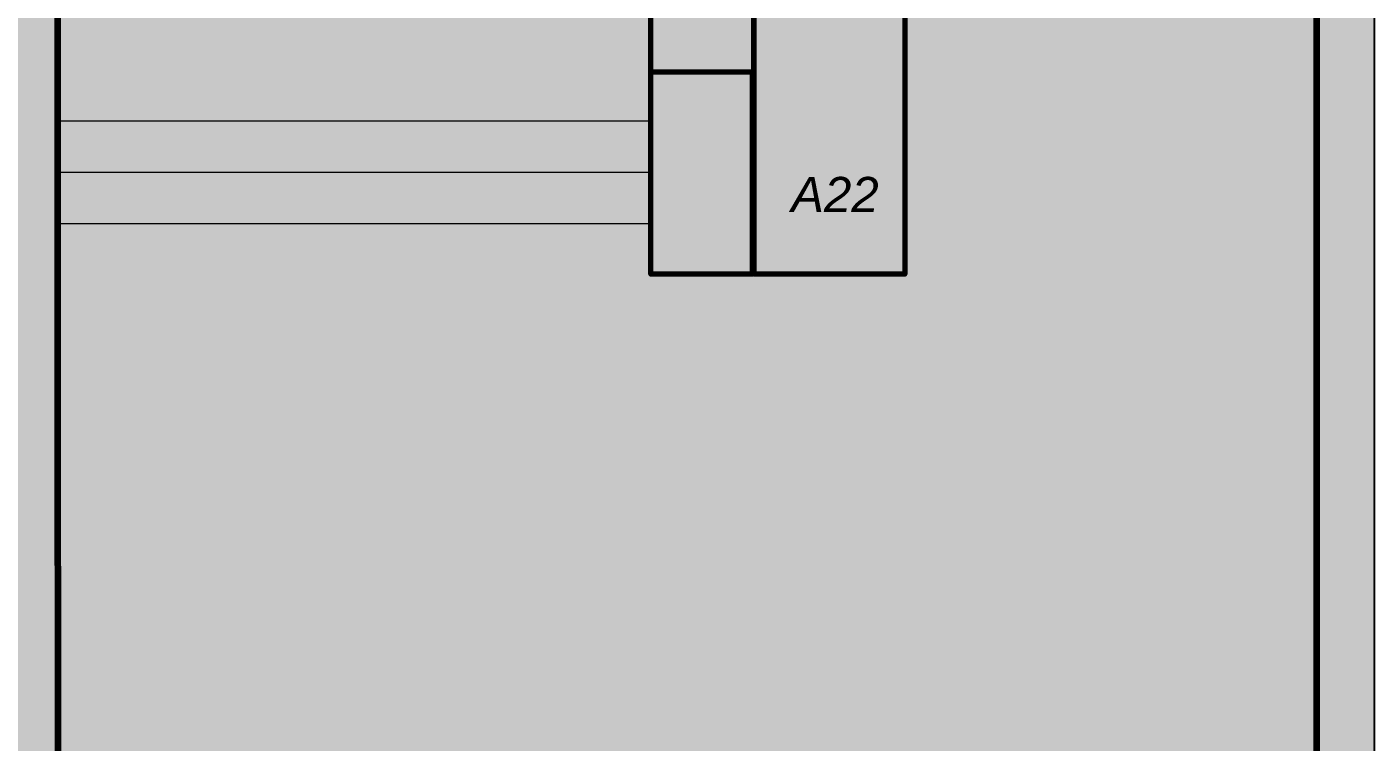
# Model space of a CAD drawing. Header units: millimetres. Extents: x 0 to 418, y 2 to 297.
# Drawn here: x 285.7 to 417.7, y 149.3 to 219.5 of the extents above; entities that cross this region are included whole.
import ezdxf
from ezdxf.xclip import XClip

# ---------------------------------------------------------------- set-up
doc = ezdxf.new("R2010")
doc.units = ezdxf.units.MM
doc.header["$MEASUREMENT"] = 0
doc.layers.get('0').update_dxf_attribs({"linetype": 'CONTINUOUS'})
doc.styles.add('Arial$201', font='ariali.ttf', dxfattribs={"oblique": 15, "height": 6.044954})

# ---------------------------------------------------------------- blocks, each defined once
blk = doc.blocks.new('MF239C630')
at = {"color": 0, "linetype": 'Continuous', "lineweight": 100, "true_color": 0x000007}
blk.add_lwpolyline([(19.75, 292.47), (19.75, 8.19), (412.17, 8.19), (412.17, 292.47)], dxfattribs=at)

msp = doc.modelspace()

# ---------------------------------------------------------------- hatches: boundary and pattern name
at = {"true_color": 0xffffff}
for points in [[(-0.13, 297.01), (-0.13, 1.63), (417.7, 1.63), (417.7, 297.01)], [(-0.13, 297.01), (-0.13, 1.89), (417.7, 1.89), (417.7, 297.01)], [(346.86, 259.83), (346.86, 215.1), (356.97, 215.1), (356.97, 259.83)], [(357, 259.83), (357, 195.23), (371.8, 195.23), (371.8, 259.83)], [(346.87, 215.1), (346.87, 195.23), (356.8, 195.23), (356.8, 215.1)]]:
    msp.add_hatch(color=0, dxfattribs=at).paths.add_polyline_path(points)
at = {"true_color": 0x000007}
h = msp.add_hatch(color=0, dxfattribs=at)
h.paths.add_polyline_path([(349.6, 216.48), (350.21, 219.37), (351.08, 219.37), (351.08, 219.37), (351.11, 219.37), (351.13, 219.37), (351.15, 219.37), (351.18, 219.37), (351.2, 219.37), (351.22, 219.37), (351.25, 219.37), (351.27, 219.37), (351.29, 219.37), (351.31, 219.37), (351.33, 219.36), (351.35, 219.36), (351.37, 219.36), (351.39, 219.36), (351.41, 219.35), (351.43, 219.35), (351.45, 219.35), (351.46, 219.35), (351.48, 219.34), (351.5, 219.34), (351.51, 219.34), (351.53, 219.33), (351.54, 219.33), (351.56, 219.32), (351.58, 219.32), (351.6, 219.32), (351.61, 219.31), (351.63, 219.3), (351.65, 219.3), (351.67, 219.29), (351.68, 219.28), (351.7, 219.28), (351.72, 219.27), (351.74, 219.26), (351.75, 219.25), (351.77, 219.24), (351.79, 219.23), (351.8, 219.22), (351.82, 219.21), (351.83, 219.2), (351.85, 219.19), (351.86, 219.18), (351.88, 219.17), (351.89, 219.16), (351.91, 219.15), (351.92, 219.13), (351.94, 219.12), (351.95, 219.11), (351.97, 219.1), (351.98, 219.09), (352, 219.07), (352.01, 219.06), (352.02, 219.04), (352.03, 219.03), (352.05, 219.02), (352.06, 219), (352.07, 218.99), (352.08, 218.97), (352.09, 218.95), (352.1, 218.94), (352.11, 218.92), (352.12, 218.9), (352.13, 218.89), (352.14, 218.87), (352.15, 218.85), (352.16, 218.83), (352.17, 218.81), (352.18, 218.8), (352.19, 218.78), (352.2, 218.76), (352.21, 218.74), (352.22, 218.72), (352.22, 218.72), (352.22, 218.7), (352.23, 218.68), (352.23, 218.66), (352.24, 218.64), (352.25, 218.62), (352.25, 218.6), (352.26, 218.58), (352.26, 218.56), (352.26, 218.54), (352.27, 218.51), (352.27, 218.49), (352.28, 218.47), (352.28, 218.45), (352.28, 218.43), (352.29, 218.4), (352.29, 218.38), (352.29, 218.36), (352.29, 218.33), (352.29, 218.31), (352.3, 218.29), (352.3, 218.26), (352.3, 218.24), (352.3, 218.21), (352.3, 218.19), (352.3, 218.16), (352.3, 218.13), (352.3, 218.1), (352.3, 218.08), (352.29, 218.05), (352.29, 218.02), (352.29, 217.99), (352.29, 217.96), (352.28, 217.94), (352.28, 217.91), (352.28, 217.88), (352.27, 217.86), (352.27, 217.83), (352.26, 217.8), (352.26, 217.78), (352.25, 217.75), (352.24, 217.73), (352.24, 217.7), (352.23, 217.67), (352.22, 217.65), (352.21, 217.62), (352.2, 217.6), (352.19, 217.57), (352.18, 217.55), (352.18, 217.53), (352.17, 217.5), (352.16, 217.48), (352.15, 217.46), (352.14, 217.44), (352.13, 217.42), (352.12, 217.39), (352.11, 217.37), (352.1, 217.35), (352.09, 217.33), (352.08, 217.31), (352.07, 217.29), (352.06, 217.27), (352.05, 217.25), (352.04, 217.23), (352.03, 217.21), (352.01, 217.19), (352, 217.17), (351.99, 217.15), (351.98, 217.13), (351.96, 217.11), (351.95, 217.09), (351.94, 217.07), (351.92, 217.05), (351.92, 217.05), (351.91, 217.04), (351.89, 217.02), (351.88, 217), (351.86, 216.98), (351.85, 216.97), (351.83, 216.95), (351.82, 216.93), (351.8, 216.92), (351.79, 216.9), (351.77, 216.89), (351.76, 216.87), (351.74, 216.86), (351.72, 216.84), (351.71, 216.83), (351.69, 216.82), (351.68, 216.8), (351.66, 216.79), (351.65, 216.78), (351.63, 216.77), (351.62, 216.75), (351.6, 216.74), (351.59, 216.73), (351.57, 216.72), (351.56, 216.71), (351.56, 216.71), (351.54, 216.7), (351.53, 216.69), (351.51, 216.68), (351.49, 216.67), (351.47, 216.66), (351.46, 216.65), (351.44, 216.64), (351.42, 216.63), (351.4, 216.62), (351.39, 216.62), (351.37, 216.61), (351.35, 216.6), (351.33, 216.59), (351.31, 216.59), (351.29, 216.58), (351.27, 216.57), (351.25, 216.57), (351.24, 216.56), (351.22, 216.55), (351.2, 216.55), (351.18, 216.54), (351.16, 216.54), (351.14, 216.53), (351.11, 216.53), (351.11, 216.53), (351.1, 216.52), (351.08, 216.52), (351.06, 216.52), (351.05, 216.51), (351.03, 216.51), (351.01, 216.51), (350.99, 216.5), (350.98, 216.5), (350.96, 216.5), (350.94, 216.5), (350.92, 216.49), (350.9, 216.49), (350.88, 216.49), (350.86, 216.49), (350.84, 216.49), (350.82, 216.48), (350.8, 216.48), (350.78, 216.48), (350.76, 216.48), (350.73, 216.48), (350.71, 216.48), (350.69, 216.48), (350.66, 216.48), (350.64, 216.48), (350.64, 216.48), (349.6, 216.48), (350.64, 216.48)])
h.paths.add_polyline_path([(350.06, 216.81), (350.51, 216.81), (350.51, 216.81), (350.53, 216.81), (350.56, 216.81), (350.59, 216.81), (350.61, 216.81), (350.64, 216.81), (350.66, 216.81), (350.69, 216.81), (350.71, 216.81), (350.73, 216.82), (350.76, 216.82), (350.78, 216.82), (350.8, 216.82), (350.83, 216.83), (350.85, 216.83), (350.87, 216.83), (350.9, 216.84), (350.92, 216.84), (350.94, 216.84), (350.96, 216.85), (350.98, 216.85), (351, 216.86), (351.02, 216.86), (351.05, 216.87), (351.07, 216.87), (351.07, 216.87), (351.08, 216.88), (351.09, 216.88), (351.1, 216.88), (351.11, 216.88), (351.13, 216.89), (351.14, 216.89), (351.15, 216.89), (351.16, 216.9), (351.17, 216.9), (351.18, 216.9), (351.19, 216.91), (351.2, 216.91), (351.21, 216.92), (351.22, 216.92), (351.23, 216.92), (351.24, 216.93), (351.25, 216.93), (351.26, 216.94), (351.27, 216.94), (351.28, 216.95), (351.29, 216.95), (351.3, 216.96), (351.3, 216.97), (351.31, 216.97), (351.32, 216.98), (351.34, 216.99), (351.35, 216.99), (351.36, 217), (351.37, 217.01), (351.38, 217.02), (351.39, 217.02), (351.41, 217.03), (351.42, 217.04), (351.43, 217.05), (351.44, 217.06), (351.45, 217.07), (351.46, 217.08), (351.47, 217.09), (351.48, 217.1), (351.49, 217.11), (351.5, 217.12), (351.51, 217.13), (351.52, 217.14), (351.53, 217.16), (351.54, 217.17), (351.55, 217.18), (351.57, 217.19), (351.58, 217.2), (351.58, 217.2), (351.59, 217.22), (351.6, 217.24), (351.61, 217.25), (351.62, 217.27), (351.63, 217.29), (351.65, 217.3), (351.66, 217.32), (351.67, 217.34), (351.68, 217.36), (351.69, 217.38), (351.7, 217.39), (351.71, 217.41), (351.72, 217.43), (351.73, 217.45), (351.74, 217.47), (351.75, 217.49), (351.75, 217.51), (351.76, 217.53), (351.77, 217.55), (351.78, 217.57), (351.79, 217.59), (351.79, 217.61), (351.8, 217.63), (351.81, 217.65), (351.81, 217.65), (351.81, 217.67), (351.82, 217.69), (351.83, 217.71), (351.84, 217.73), (351.84, 217.75), (351.85, 217.77), (351.85, 217.8), (351.86, 217.82), (351.87, 217.84), (351.87, 217.86), (351.88, 217.88), (351.88, 217.91), (351.88, 217.93), (351.89, 217.95), (351.89, 217.98), (351.89, 218), (351.9, 218.03), (351.9, 218.05), (351.9, 218.08), (351.9, 218.1), (351.9, 218.13), (351.9, 218.15), (351.9, 218.18), (351.9, 218.21), (351.9, 218.23), (351.9, 218.26), (351.9, 218.29), (351.9, 218.32), (351.9, 218.34), (351.9, 218.37), (351.89, 218.39), (351.89, 218.42), (351.88, 218.44), (351.88, 218.47), (351.87, 218.49), (351.87, 218.51), (351.86, 218.54), (351.86, 218.56), (351.85, 218.58), (351.84, 218.6), (351.84, 218.62), (351.83, 218.64), (351.82, 218.66), (351.81, 218.68), (351.8, 218.7), (351.79, 218.71), (351.78, 218.73), (351.77, 218.75), (351.76, 218.76), (351.76, 218.78), (351.75, 218.8), (351.74, 218.81), (351.73, 218.82), (351.71, 218.84), (351.7, 218.85), (351.69, 218.86), (351.68, 218.88), (351.67, 218.89), (351.66, 218.9), (351.64, 218.91), (351.63, 218.92), (351.62, 218.93), (351.6, 218.94), (351.59, 218.95), (351.58, 218.95), (351.56, 218.96), (351.55, 218.97), (351.53, 218.97), (351.52, 218.98), (351.51, 218.99), (351.49, 218.99), (351.48, 219), (351.46, 219), (351.45, 219), (351.44, 219.01), (351.42, 219.01), (351.41, 219.01), (351.39, 219.02), (351.38, 219.02), (351.36, 219.02), (351.34, 219.03), (351.33, 219.03), (351.31, 219.03), (351.29, 219.03), (351.27, 219.03), (351.25, 219.04), (351.23, 219.04), (351.21, 219.04), (351.19, 219.04), (351.17, 219.04), (351.15, 219.04), (351.13, 219.04), (351.1, 219.04), (351.08, 219.04), (351.06, 219.04), (351.03, 219.04), (350.52, 219.04), (350.06, 216.81), (350.52, 219.04)])
h = msp.add_hatch(color=0, dxfattribs=at)
h.paths.add_polyline_path([(352.83, 215.48), (352.83, 215.48), (352.83, 215.5), (352.83, 215.52), (352.83, 215.54), (352.84, 215.56), (352.84, 215.58), (352.85, 215.6), (352.85, 215.63), (352.86, 215.65), (352.86, 215.67), (352.87, 215.69), (352.88, 215.72), (352.88, 215.74), (352.89, 215.76), (352.9, 215.79), (352.91, 215.81), (352.91, 215.84), (352.92, 215.86), (352.93, 215.89), (352.94, 215.91), (352.95, 215.94), (352.96, 215.97), (352.97, 216), (352.98, 216.02), (352.99, 216.05), (352.99, 216.05), (353, 216.09), (353.02, 216.12), (353.03, 216.16), (353.04, 216.19), (353.06, 216.23), (353.07, 216.26), (353.08, 216.3), (353.1, 216.33), (353.11, 216.37), (353.13, 216.4), (353.15, 216.43), (353.16, 216.47), (353.18, 216.5), (353.2, 216.54), (353.21, 216.57), (353.23, 216.61), (353.25, 216.64), (353.27, 216.67), (353.29, 216.71), (353.3, 216.74), (353.32, 216.77), (353.34, 216.81), (353.36, 216.84), (353.38, 216.87), (353.41, 216.91), (353.43, 216.94), (353.45, 216.98), (353.47, 217.01), (353.5, 217.04), (353.52, 217.07), (353.54, 217.11), (353.57, 217.14), (353.59, 217.17), (353.61, 217.2), (353.63, 217.23), (353.66, 217.26), (353.68, 217.29), (353.7, 217.32), (353.73, 217.34), (353.75, 217.37), (353.77, 217.4), (353.8, 217.43), (353.82, 217.45), (353.85, 217.48), (353.87, 217.51), (353.89, 217.53), (353.92, 217.56), (353.94, 217.58), (352.74, 217.58), (352.79, 217.84), (354.34, 217.84), (354.29, 217.58), (354.29, 217.58), (354.26, 217.55), (354.22, 217.52), (354.19, 217.49), (354.16, 217.46), (354.13, 217.43), (354.1, 217.4), (354.07, 217.36), (354.04, 217.33), (354.01, 217.29), (353.98, 217.26), (353.95, 217.22), (353.92, 217.19), (353.89, 217.15), (353.86, 217.11), (353.83, 217.07), (353.81, 217.03), (353.78, 216.99), (353.75, 216.95), (353.73, 216.91), (353.7, 216.87), (353.67, 216.83), (353.65, 216.78), (353.62, 216.74), (353.6, 216.69), (353.6, 216.69), (353.57, 216.64), (353.54, 216.59), (353.52, 216.53), (353.49, 216.48), (353.46, 216.43), (353.44, 216.38), (353.42, 216.33), (353.39, 216.28), (353.37, 216.22), (353.35, 216.17), (353.33, 216.12), (353.31, 216.07), (353.29, 216.02), (353.28, 215.97), (353.26, 215.92), (353.24, 215.87), (353.23, 215.82), (353.21, 215.77), (353.2, 215.72), (353.18, 215.67), (353.17, 215.62), (353.16, 215.57), (353.15, 215.53), (353.14, 215.48)])
h.paths.add_polyline_path([(352.83, 215.48), (353.14, 215.48)])
for points in [[(294.38, 211.18), (294.02, 211.18), (294.02, 213.44), (294.02, 213.44), (294.01, 213.43), (294, 213.42), (293.99, 213.41), (293.97, 213.4), (293.96, 213.39), (293.95, 213.38), (293.94, 213.37), (293.93, 213.35), (293.91, 213.34), (293.9, 213.33), (293.89, 213.32), (293.87, 213.31), (293.86, 213.3), (293.84, 213.29), (293.83, 213.28), (293.81, 213.27), (293.8, 213.26), (293.78, 213.25), (293.77, 213.24), (293.75, 213.23), (293.74, 213.22), (293.72, 213.21), (293.71, 213.2), (293.69, 213.19), (293.69, 213.19), (293.67, 213.18), (293.66, 213.17), (293.64, 213.16), (293.62, 213.15), (293.61, 213.14), (293.59, 213.13), (293.57, 213.13), (293.56, 213.12), (293.54, 213.11), (293.53, 213.1), (293.51, 213.09), (293.49, 213.09), (293.48, 213.08), (293.46, 213.07), (293.45, 213.07), (293.43, 213.06), (293.42, 213.05), (293.4, 213.05), (293.39, 213.04), (293.37, 213.03), (293.36, 213.03), (293.34, 213.02), (293.33, 213.02), (293.31, 213.01), (293.31, 213.35), (293.31, 213.35), (293.34, 213.37), (293.36, 213.38), (293.38, 213.39), (293.41, 213.41), (293.43, 213.42), (293.46, 213.43), (293.48, 213.45), (293.5, 213.46), (293.53, 213.47), (293.55, 213.49), (293.57, 213.5), (293.59, 213.52), (293.61, 213.53), (293.64, 213.54), (293.66, 213.56), (293.68, 213.57), (293.7, 213.59), (293.72, 213.6), (293.74, 213.62), (293.76, 213.64), (293.78, 213.65), (293.8, 213.67), (293.82, 213.68), (293.84, 213.7), (293.84, 213.7), (293.86, 213.72), (293.87, 213.73), (293.89, 213.75), (293.91, 213.77), (293.92, 213.78), (293.94, 213.8), (293.95, 213.81), (293.97, 213.83), (293.98, 213.85), (294, 213.86), (294.01, 213.88), (294.02, 213.9), (294.04, 213.91), (294.05, 213.93), (294.06, 213.94), (294.07, 213.96), (294.08, 213.97), (294.09, 213.99), (294.1, 214), (294.11, 214.02), (294.12, 214.03), (294.13, 214.05), (294.14, 214.06), (294.15, 214.08), (294.38, 214.08), (294.38, 211.18), (294.38, 214.08)], [(294.91, 206.46), (294.91, 206.14), (293, 206.14), (293, 206.14), (293, 206.15), (293, 206.16), (293, 206.17), (293, 206.18), (293, 206.19), (293, 206.2), (293, 206.21), (293, 206.22), (293, 206.23), (293.01, 206.24), (293.01, 206.25), (293.01, 206.26), (293.01, 206.27), (293.01, 206.28), (293.01, 206.29), (293.02, 206.3), (293.02, 206.31), (293.02, 206.32), (293.02, 206.33), (293.02, 206.34), (293.03, 206.35), (293.03, 206.36), (293.03, 206.37), (293.03, 206.38), (293.04, 206.4), (293.04, 206.41), (293.05, 206.43), (293.06, 206.45), (293.07, 206.46), (293.07, 206.48), (293.08, 206.49), (293.09, 206.51), (293.1, 206.52), (293.11, 206.54), (293.12, 206.56), (293.13, 206.57), (293.14, 206.59), (293.15, 206.6), (293.16, 206.62), (293.17, 206.63), (293.19, 206.65), (293.2, 206.66), (293.21, 206.68), (293.22, 206.7), (293.24, 206.71), (293.25, 206.73), (293.26, 206.74), (293.28, 206.76), (293.29, 206.78), (293.3, 206.79), (293.32, 206.81), (293.33, 206.83), (293.35, 206.84), (293.36, 206.86), (293.38, 206.88), (293.4, 206.9), (293.42, 206.92), (293.43, 206.93), (293.45, 206.95), (293.47, 206.97), (293.49, 206.99), (293.51, 207.01), (293.53, 207.03), (293.55, 207.05), (293.58, 207.06), (293.6, 207.08), (293.62, 207.1), (293.64, 207.12), (293.67, 207.14), (293.69, 207.16), (293.71, 207.18), (293.74, 207.2), (293.74, 207.2), (293.78, 207.24), (293.81, 207.27), (293.85, 207.3), (293.89, 207.32), (293.92, 207.35), (293.95, 207.38), (293.99, 207.41), (294.02, 207.44), (294.05, 207.47), (294.08, 207.49), (294.11, 207.52), (294.13, 207.55), (294.16, 207.57), (294.18, 207.6), (294.21, 207.62), (294.23, 207.64), (294.25, 207.67), (294.28, 207.69), (294.3, 207.71), (294.31, 207.73), (294.33, 207.75), (294.35, 207.77), (294.37, 207.79), (294.38, 207.81), (294.39, 207.83), (294.4, 207.85), (294.42, 207.87), (294.43, 207.89), (294.44, 207.91), (294.45, 207.92), (294.46, 207.94), (294.47, 207.96), (294.48, 207.98), (294.48, 208), (294.49, 208.01), (294.5, 208.03), (294.51, 208.05), (294.51, 208.07), (294.52, 208.09), (294.52, 208.1), (294.53, 208.12), (294.53, 208.14), (294.54, 208.16), (294.54, 208.17), (294.54, 208.19), (294.54, 208.21), (294.54, 208.22), (294.54, 208.24), (294.54, 208.26), (294.54, 208.27), (294.54, 208.29), (294.54, 208.31), (294.54, 208.32), (294.54, 208.34), (294.53, 208.35), (294.53, 208.37), (294.52, 208.39), (294.52, 208.4), (294.51, 208.42), (294.51, 208.43), (294.5, 208.45), (294.49, 208.46), (294.49, 208.48), (294.48, 208.49), (294.47, 208.51), (294.46, 208.52), (294.45, 208.54), (294.44, 208.55), (294.43, 208.56), (294.42, 208.58), (294.41, 208.59), (294.4, 208.6), (294.4, 208.6), (294.38, 208.61), (294.37, 208.62), (294.35, 208.63), (294.34, 208.64), (294.32, 208.65), (294.31, 208.66), (294.29, 208.67), (294.28, 208.67), (294.26, 208.68), (294.24, 208.69), (294.23, 208.69), (294.21, 208.7), (294.2, 208.7), (294.18, 208.71), (294.16, 208.71), (294.14, 208.72), (294.13, 208.72), (294.11, 208.72), (294.09, 208.73), (294.07, 208.73), (294.06, 208.73), (294.04, 208.73), (294.02, 208.73), (294, 208.73), (294, 208.73), (293.98, 208.73), (293.96, 208.73), (293.94, 208.73), (293.92, 208.73), (293.9, 208.73), (293.88, 208.72), (293.86, 208.72), (293.84, 208.72), (293.82, 208.71), (293.8, 208.71), (293.78, 208.7), (293.77, 208.7), (293.75, 208.69), (293.73, 208.68), (293.72, 208.68), (293.7, 208.67), (293.69, 208.66), (293.67, 208.65), (293.66, 208.64), (293.64, 208.63), (293.63, 208.62), (293.62, 208.61), (293.6, 208.6), (293.59, 208.59), (293.59, 208.59), (293.58, 208.57), (293.56, 208.56), (293.55, 208.55), (293.54, 208.53), (293.53, 208.52), (293.52, 208.5), (293.51, 208.49), (293.5, 208.47), (293.49, 208.45), (293.48, 208.44), (293.47, 208.42), (293.47, 208.4), (293.46, 208.38), (293.45, 208.37), (293.45, 208.35), (293.44, 208.33), (293.44, 208.31), (293.44, 208.29), (293.43, 208.27), (293.43, 208.25), (293.43, 208.22), (293.43, 208.2), (293.43, 208.18), (293.43, 208.16), (293.43, 208.16), (293.06, 208.19), (293.06, 208.19), (293.07, 208.23), (293.07, 208.26), (293.08, 208.29), (293.09, 208.33), (293.09, 208.36), (293.1, 208.39), (293.11, 208.42), (293.12, 208.45), (293.12, 208.48), (293.13, 208.51), (293.14, 208.53), (293.15, 208.56), (293.17, 208.58), (293.18, 208.61), (293.19, 208.63), (293.21, 208.66), (293.22, 208.68), (293.24, 208.7), (293.25, 208.72), (293.27, 208.74), (293.29, 208.76), (293.3, 208.78), (293.32, 208.8), (293.34, 208.82), (293.36, 208.83), (293.39, 208.85), (293.41, 208.87), (293.43, 208.88), (293.45, 208.9), (293.48, 208.91), (293.5, 208.92), (293.53, 208.94), (293.55, 208.95), (293.58, 208.96), (293.6, 208.97), (293.63, 208.98), (293.66, 208.99), (293.69, 208.99), (293.71, 209), (293.74, 209.01), (293.77, 209.01), (293.8, 209.02), (293.84, 209.02), (293.87, 209.02), (293.9, 209.03), (293.93, 209.03), (293.97, 209.03), (294, 209.03), (294.04, 209.03), (294.07, 209.03), (294.1, 209.03), (294.14, 209.02), (294.17, 209.02), (294.2, 209.02), (294.23, 209.01), (294.26, 209.01), (294.29, 209), (294.32, 208.99), (294.35, 208.99), (294.37, 208.98), (294.4, 208.97), (294.43, 208.96), (294.45, 208.94), (294.48, 208.93), (294.5, 208.92), (294.53, 208.9), (294.55, 208.89), (294.57, 208.87), (294.6, 208.86), (294.62, 208.84), (294.64, 208.82), (294.66, 208.8), (294.66, 208.8), (294.68, 208.78), (294.7, 208.76), (294.72, 208.74), (294.74, 208.72), (294.75, 208.7), (294.77, 208.68), (294.78, 208.66), (294.8, 208.64), (294.81, 208.61), (294.82, 208.59), (294.83, 208.57), (294.84, 208.54), (294.85, 208.52), (294.86, 208.49), (294.87, 208.47), (294.88, 208.44), (294.89, 208.42), (294.89, 208.39), (294.9, 208.36), (294.9, 208.34), (294.9, 208.31), (294.9, 208.28), (294.91, 208.25), (294.91, 208.22), (294.91, 208.21), (294.91, 208.2), (294.9, 208.18), (294.9, 208.17), (294.9, 208.15), (294.9, 208.14), (294.9, 208.12), (294.9, 208.11), (294.89, 208.1), (294.89, 208.08), (294.89, 208.07), (294.89, 208.05), (294.88, 208.04), (294.88, 208.03), (294.88, 208.01), (294.87, 208), (294.87, 207.99), (294.86, 207.97), (294.86, 207.96), (294.86, 207.95), (294.85, 207.93), (294.85, 207.92), (294.84, 207.91), (294.84, 207.9), (294.83, 207.88), (294.83, 207.87), (294.82, 207.85), (294.81, 207.84), (294.81, 207.82), (294.8, 207.81), (294.79, 207.79), (294.78, 207.78), (294.77, 207.76), (294.76, 207.75), (294.75, 207.74), (294.74, 207.72), (294.73, 207.71), (294.72, 207.69), (294.71, 207.68), (294.7, 207.66), (294.69, 207.64), (294.67, 207.63), (294.66, 207.61), (294.65, 207.6), (294.64, 207.58), (294.62, 207.57), (294.61, 207.55), (294.59, 207.53), (294.59, 207.53), (294.58, 207.52), (294.57, 207.5), (294.55, 207.49), (294.54, 207.47), (294.52, 207.45), (294.5, 207.44), (294.48, 207.42), (294.46, 207.4), (294.44, 207.38), (294.42, 207.36), (294.4, 207.34), (294.38, 207.32), (294.35, 207.29), (294.33, 207.27), (294.31, 207.25), (294.28, 207.23), (294.25, 207.2), (294.23, 207.18), (294.2, 207.15), (294.17, 207.13), (294.14, 207.1), (294.11, 207.08), (294.08, 207.05), (294.05, 207.02), (294.05, 207.02), (294.02, 207), (294, 206.98), (293.97, 206.96), (293.95, 206.94), (293.93, 206.92), (293.91, 206.9), (293.88, 206.88), (293.86, 206.86), (293.84, 206.85), (293.83, 206.83), (293.81, 206.81), (293.79, 206.8), (293.77, 206.78), (293.76, 206.77), (293.74, 206.76), (293.73, 206.74), (293.71, 206.73), (293.7, 206.72), (293.69, 206.71), (293.68, 206.7), (293.67, 206.69), (293.66, 206.68), (293.65, 206.67), (293.64, 206.66), (293.64, 206.66), (293.63, 206.65), (293.62, 206.65), (293.62, 206.64), (293.61, 206.63), (293.6, 206.62), (293.59, 206.61), (293.59, 206.6), (293.58, 206.6), (293.57, 206.59), (293.57, 206.58), (293.56, 206.57), (293.55, 206.56), (293.55, 206.55), (293.54, 206.55), (293.54, 206.54), (293.53, 206.53), (293.53, 206.52), (293.52, 206.51), (293.51, 206.51), (293.51, 206.5), (293.51, 206.49), (293.5, 206.48), (293.5, 206.47), (293.49, 206.46), (293.49, 206.46), (294.91, 206.46), (293.49, 206.46)], [(352.91, 203.09), (353.29, 204.92), (353.29, 204.92), (353.26, 204.9), (353.24, 204.89), (353.22, 204.87), (353.2, 204.86), (353.17, 204.84), (353.15, 204.83), (353.13, 204.81), (353.1, 204.8), (353.07, 204.78), (353.05, 204.77), (353.02, 204.76), (352.99, 204.74), (352.96, 204.73), (352.93, 204.72), (352.9, 204.71), (352.87, 204.69), (352.84, 204.68), (352.8, 204.67), (352.77, 204.66), (352.74, 204.65), (352.7, 204.64), (352.67, 204.63), (352.63, 204.62), (352.6, 204.61), (352.6, 204.61), (352.64, 204.89), (352.64, 204.89), (352.66, 204.89), (352.68, 204.9), (352.7, 204.91), (352.72, 204.91), (352.74, 204.92), (352.76, 204.93), (352.77, 204.94), (352.79, 204.95), (352.81, 204.95), (352.83, 204.96), (352.85, 204.97), (352.87, 204.98), (352.88, 204.99), (352.9, 205), (352.92, 205.01), (352.94, 205.02), (352.96, 205.03), (352.98, 205.05), (353, 205.06), (353.01, 205.07), (353.03, 205.08), (353.05, 205.09), (353.07, 205.1), (353.09, 205.12), (353.09, 205.12), (353.11, 205.13), (353.12, 205.14), (353.14, 205.15), (353.16, 205.16), (353.17, 205.17), (353.19, 205.18), (353.21, 205.19), (353.22, 205.2), (353.24, 205.21), (353.25, 205.22), (353.26, 205.23), (353.28, 205.25), (353.29, 205.26), (353.3, 205.27), (353.32, 205.28), (353.33, 205.29), (353.34, 205.3), (353.35, 205.31), (353.36, 205.32), (353.37, 205.33), (353.39, 205.34), (353.4, 205.35), (353.41, 205.35), (353.42, 205.36), (353.42, 205.37), (353.43, 205.37), (353.44, 205.38), (353.44, 205.39), (353.45, 205.39), (353.45, 205.4), (353.46, 205.41), (353.46, 205.41), (353.47, 205.42), (353.47, 205.43), (353.48, 205.43), (353.48, 205.44), (353.49, 205.45), (353.49, 205.45), (353.49, 205.46), (353.5, 205.47), (353.5, 205.47), (353.51, 205.48), (353.51, 205.49), (353.52, 205.5), (353.52, 205.5), (353.52, 205.51), (353.53, 205.52), (353.53, 205.53), (353.71, 205.53), (353.2, 203.09), (352.91, 203.09), (353.2, 203.09)]]:
    msp.add_hatch(color=0, dxfattribs=at).paths.add_polyline_path(points)
h = msp.add_hatch(color=0, dxfattribs=at)
h.paths.add_polyline_path([(349.32, 209.67), (350.97, 212.55), (351.41, 212.55), (351.89, 209.67), (351.53, 209.67), (351.38, 210.49), (350.21, 210.49), (349.75, 209.67)])
h.paths.add_polyline_path([(350.37, 210.79), (351.33, 210.79), (351.21, 211.51), (351.21, 211.51), (351.21, 211.55), (351.21, 211.59), (351.2, 211.62), (351.2, 211.66), (351.19, 211.69), (351.19, 211.73), (351.19, 211.76), (351.18, 211.79), (351.18, 211.82), (351.17, 211.86), (351.17, 211.89), (351.17, 211.92), (351.17, 211.95), (351.16, 211.98), (351.16, 212.01), (351.16, 212.03), (351.16, 212.06), (351.15, 212.09), (351.15, 212.12), (351.15, 212.14), (351.15, 212.17), (351.15, 212.19), (351.15, 212.21), (351.15, 212.24), (351.15, 212.24), (351.14, 212.22), (351.13, 212.19), (351.12, 212.17), (351.11, 212.15), (351.1, 212.13), (351.09, 212.11), (351.08, 212.08), (351.07, 212.06), (351.06, 212.04), (351.05, 212.01), (351.04, 211.99), (351.02, 211.97), (351.01, 211.94), (351, 211.92), (350.99, 211.89), (350.97, 211.86), (350.96, 211.84), (350.94, 211.81), (350.93, 211.78), (350.91, 211.76), (350.9, 211.73), (350.88, 211.7), (350.87, 211.67), (350.85, 211.64), (350.37, 210.79), (350.85, 211.64)])
h = msp.add_hatch(color=0, dxfattribs=at)
edge = h.paths.add_edge_path()
edge.add_spline(control_points=[(352.33, 209.44), (352.33, 209.65), (352.36, 209.85), (352.43, 210.07), (352.43, 210.07), (352.5, 210.28), (352.56, 210.44), (352.63, 210.58), (352.63, 210.58), (352.71, 210.69), (352.78, 210.79), (352.86, 210.87), (352.86, 210.87), (352.94, 210.94), (353.02, 210.99), (353.1, 211.02), (353.1, 211.02), (353.17, 211.05), (353.27, 211.07), (353.35, 211.07), (353.35, 211.07), (353.53, 211.07), (353.7, 211), (353.81, 210.87), (353.81, 210.87), (353.94, 210.72), (354.01, 210.53), (354.01, 210.28), (354.01, 210.28), (354.01, 210.02), (353.96, 209.75), (353.88, 209.49), (353.88, 209.49), (353.78, 209.18), (353.63, 208.95), (353.45, 208.78), (353.45, 208.78), (353.32, 208.67), (353.15, 208.62), (352.97, 208.62), (352.97, 208.62), (352.79, 208.62), (352.64, 208.68), (352.53, 208.83), (352.53, 208.83), (352.4, 208.96), (352.33, 209.18), (352.33, 209.44)], knot_values=[0, 0, 0, 0, 0.020833, 0.020833, 0.020833, 0.020833, 0.041667, 0.041667, 0.041667, 0.041667, 0.0625, 0.0625, 0.0625, 0.0625, 0.083333, 0.083333, 0.083333, 0.083333, 0.104167, 0.104167, 0.104167, 0.104167, 0.125, 0.125, 0.125, 0.125, 0.145833, 0.145833, 0.145833, 0.145833, 0.166667, 0.166667, 0.166667, 0.166667, 0.1875, 0.1875, 0.1875, 0.1875, 0.208333, 0.208333, 0.208333, 0.208333, 0.229167, 0.229167, 0.229167, 0.229167, 1, 1, 1, 1], degree=3, periodic=0)
edge = h.paths.add_edge_path()
edge.add_spline(control_points=[(352.63, 209.38), (352.63, 209.23), (352.64, 209.11), (352.69, 209.03), (352.69, 209.03), (352.76, 208.91), (352.86, 208.85), (352.99, 208.85), (352.99, 208.85), (353.1, 208.85), (353.22, 208.9), (353.3, 209.01), (353.3, 209.01), (353.45, 209.16), (353.55, 209.38), (353.61, 209.65), (353.61, 209.65), (353.68, 209.93), (353.71, 210.16), (353.71, 210.35), (353.71, 210.35), (353.71, 210.53), (353.68, 210.64), (353.61, 210.72), (353.61, 210.72), (353.55, 210.79), (353.47, 210.84), (353.35, 210.84), (353.35, 210.84), (353.29, 210.84), (353.2, 210.82), (353.14, 210.77), (353.14, 210.77), (353.07, 210.74), (353.01, 210.66), (352.94, 210.56), (352.94, 210.56), (352.86, 210.43), (352.78, 210.21), (352.71, 209.93), (352.71, 209.93), (352.64, 209.7), (352.63, 209.51), (352.63, 209.38)], knot_values=[0, 0, 0, 0, 0.022727, 0.022727, 0.022727, 0.022727, 0.045455, 0.045455, 0.045455, 0.045455, 0.068182, 0.068182, 0.068182, 0.068182, 0.090909, 0.090909, 0.090909, 0.090909, 0.113636, 0.113636, 0.113636, 0.113636, 0.136364, 0.136364, 0.136364, 0.136364, 0.159091, 0.159091, 0.159091, 0.159091, 0.181818, 0.181818, 0.181818, 0.181818, 0.204545, 0.204545, 0.204545, 0.204545, 0.227273, 0.227273, 0.227273, 0.227273, 1, 1, 1, 1], degree=3, periodic=0)
h = msp.add_hatch(color=0, dxfattribs=at)
h.paths.add_polyline_path([(349.32, 204.11), (350.97, 207.01), (351.41, 207.01), (351.89, 204.11), (351.53, 204.11), (351.38, 204.94), (350.21, 204.94), (349.75, 204.11)])
h.paths.add_polyline_path([(350.37, 205.25), (351.33, 205.25), (351.21, 205.97), (351.21, 205.97), (351.21, 206.01), (351.21, 206.04), (351.2, 206.07), (351.2, 206.11), (351.19, 206.14), (351.19, 206.17), (351.19, 206.21), (351.18, 206.24), (351.18, 206.27), (351.17, 206.3), (351.17, 206.33), (351.17, 206.36), (351.17, 206.39), (351.16, 206.42), (351.16, 206.45), (351.16, 206.48), (351.16, 206.5), (351.15, 206.53), (351.15, 206.56), (351.15, 206.58), (351.15, 206.61), (351.15, 206.63), (351.15, 206.66), (351.15, 206.68), (351.15, 206.68), (351.14, 206.66), (351.13, 206.64), (351.12, 206.62), (351.11, 206.59), (351.1, 206.57), (351.09, 206.55), (351.08, 206.53), (351.07, 206.5), (351.06, 206.48), (351.05, 206.46), (351.04, 206.43), (351.02, 206.41), (351.01, 206.38), (351, 206.36), (350.99, 206.34), (350.97, 206.31), (350.96, 206.29), (350.94, 206.26), (350.93, 206.23), (350.91, 206.21), (350.9, 206.18), (350.88, 206.16), (350.87, 206.13), (350.85, 206.1), (350.37, 205.25), (350.85, 206.1)])
h = msp.add_hatch(color=0, dxfattribs=at)
edge = h.paths.add_edge_path()
edge.add_line((293.05, 201.84), (293.39, 201.89))
edge.add_spline(control_points=[(293.39, 201.89), (293.44, 201.7), (293.51, 201.55), (293.61, 201.45), (293.61, 201.45), (293.71, 201.37), (293.82, 201.32), (293.97, 201.32), (293.97, 201.32), (294.13, 201.32), (294.28, 201.38), (294.4, 201.5), (294.4, 201.5), (294.51, 201.61), (294.56, 201.76), (294.56, 201.93), (294.56, 201.93), (294.56, 202.09), (294.51, 202.22), (294.4, 202.34), (294.4, 202.34), (294.3, 202.44), (294.17, 202.48), (294, 202.48), (294, 202.48), (293.94, 202.48), (293.84, 202.47), (293.74, 202.45)], knot_values=[0, 0, 0, 0, 0.035714, 0.035714, 0.035714, 0.035714, 0.071429, 0.071429, 0.071429, 0.071429, 0.107143, 0.107143, 0.107143, 0.107143, 0.142857, 0.142857, 0.142857, 0.142857, 0.178571, 0.178571, 0.178571, 0.178571, 0.214286, 0.214286, 0.214286, 0.214286, 1, 1, 1, 1], degree=3, periodic=0)
edge.add_line((293.74, 202.45), (293.79, 202.76))
edge.add_spline(control_points=[(293.79, 202.76), (293.8, 202.76), (293.82, 202.76), (293.84, 202.76), (293.84, 202.76), (293.99, 202.76), (294.13, 202.8), (294.25, 202.88), (294.25, 202.88), (294.36, 202.96), (294.43, 203.08), (294.43, 203.24), (294.43, 203.24), (294.43, 203.37), (294.38, 203.47), (294.3, 203.57), (294.3, 203.57), (294.22, 203.65), (294.1, 203.69), (293.95, 203.69), (293.95, 203.69), (293.82, 203.69), (293.71, 203.65), (293.61, 203.57), (293.61, 203.57), (293.52, 203.47), (293.46, 203.34), (293.44, 203.18)], knot_values=[0, 0, 0, 0, 0.035714, 0.035714, 0.035714, 0.035714, 0.071429, 0.071429, 0.071429, 0.071429, 0.107143, 0.107143, 0.107143, 0.107143, 0.142857, 0.142857, 0.142857, 0.142857, 0.178571, 0.178571, 0.178571, 0.178571, 0.214286, 0.214286, 0.214286, 0.214286, 1, 1, 1, 1], degree=3, periodic=0)
edge.add_line((293.44, 203.18), (293.08, 203.24))
edge.add_spline(control_points=[(293.08, 203.24), (293.13, 203.47), (293.23, 203.65), (293.38, 203.78), (293.38, 203.78), (293.52, 203.92), (293.72, 203.98), (293.95, 203.98), (293.95, 203.98), (294.1, 203.98), (294.25, 203.95), (294.38, 203.88), (294.38, 203.88), (294.51, 203.82), (294.63, 203.72), (294.69, 203.6), (294.69, 203.6), (294.76, 203.49), (294.79, 203.36), (294.79, 203.22), (294.79, 203.22), (294.79, 203.11), (294.76, 202.99), (294.69, 202.9), (294.69, 202.9), (294.63, 202.78), (294.53, 202.71), (294.4, 202.65), (294.4, 202.65), (294.56, 202.6), (294.71, 202.52), (294.79, 202.4), (294.79, 202.4), (294.89, 202.27), (294.94, 202.12), (294.94, 201.94), (294.94, 201.94), (294.94, 201.68), (294.84, 201.47), (294.66, 201.3), (294.66, 201.3), (294.48, 201.12), (294.25, 201.04), (293.97, 201.04), (293.97, 201.04), (293.71, 201.04), (293.49, 201.1), (293.33, 201.25), (293.33, 201.25), (293.16, 201.4), (293.06, 201.6), (293.05, 201.84)], knot_values=[0, 0, 0, 0, 0.019231, 0.019231, 0.019231, 0.019231, 0.038462, 0.038462, 0.038462, 0.038462, 0.057692, 0.057692, 0.057692, 0.057692, 0.076923, 0.076923, 0.076923, 0.076923, 0.096154, 0.096154, 0.096154, 0.096154, 0.115385, 0.115385, 0.115385, 0.115385, 0.134615, 0.134615, 0.134615, 0.134615, 0.153846, 0.153846, 0.153846, 0.153846, 0.173077, 0.173077, 0.173077, 0.173077, 0.192308, 0.192308, 0.192308, 0.192308, 0.211538, 0.211538, 0.211538, 0.211538, 0.230769, 0.230769, 0.230769, 0.230769, 1, 1, 1, 1], degree=3, periodic=0)
h = msp.add_hatch(color=0, dxfattribs=at)
h.paths.add_polyline_path([(349.32, 198.55), (350.97, 201.45), (351.41, 201.45), (351.89, 198.55), (351.53, 198.55), (351.38, 199.39), (350.21, 199.39), (349.75, 198.55)])
h.paths.add_polyline_path([(350.37, 199.69), (351.33, 199.69), (351.21, 200.41), (351.21, 200.41), (351.21, 200.45), (351.21, 200.48), (351.2, 200.52), (351.2, 200.55), (351.19, 200.58), (351.19, 200.62), (351.19, 200.65), (351.18, 200.68), (351.18, 200.71), (351.17, 200.74), (351.17, 200.77), (351.17, 200.81), (351.17, 200.84), (351.16, 200.87), (351.16, 200.89), (351.16, 200.92), (351.16, 200.95), (351.15, 200.98), (351.15, 201.01), (351.15, 201.03), (351.15, 201.06), (351.15, 201.09), (351.15, 201.11), (351.15, 201.14), (351.15, 201.14), (351.14, 201.12), (351.13, 201.09), (351.12, 201.07), (351.11, 201.05), (351.1, 201.03), (351.09, 201.01), (351.08, 200.98), (351.07, 200.96), (351.06, 200.94), (351.05, 200.91), (351.04, 200.89), (351.02, 200.86), (351.01, 200.84), (351, 200.81), (350.99, 200.79), (350.97, 200.76), (350.96, 200.74), (350.94, 200.71), (350.93, 200.68), (350.91, 200.66), (350.9, 200.63), (350.88, 200.6), (350.87, 200.57), (350.85, 200.54), (350.37, 199.69), (350.85, 200.54)])
h = msp.add_hatch(color=0, dxfattribs=at)
h.paths.add_polyline_path([(352.3, 197.55), (352.3, 197.55), (352.3, 197.57), (352.31, 197.58), (352.31, 197.6), (352.32, 197.62), (352.32, 197.63), (352.32, 197.65), (352.33, 197.67), (352.33, 197.68), (352.34, 197.7), (352.34, 197.71), (352.35, 197.73), (352.35, 197.74), (352.36, 197.76), (352.36, 197.77), (352.37, 197.79), (352.37, 197.8), (352.38, 197.82), (352.39, 197.83), (352.39, 197.85), (352.4, 197.86), (352.41, 197.87), (352.41, 197.89), (352.42, 197.9), (352.43, 197.91), (352.43, 197.91), (352.44, 197.93), (352.44, 197.94), (352.45, 197.95), (352.46, 197.96), (352.46, 197.97), (352.47, 197.98), (352.48, 198), (352.49, 198.01), (352.49, 198.02), (352.5, 198.03), (352.51, 198.04), (352.52, 198.05), (352.53, 198.06), (352.54, 198.07), (352.55, 198.08), (352.56, 198.09), (352.57, 198.1), (352.58, 198.11), (352.59, 198.12), (352.6, 198.13), (352.61, 198.15), (352.62, 198.16), (352.63, 198.17), (352.64, 198.18), (352.66, 198.19), (352.67, 198.2), (352.68, 198.22), (352.69, 198.23), (352.71, 198.24), (352.72, 198.26), (352.74, 198.28), (352.76, 198.29), (352.78, 198.31), (352.8, 198.33), (352.82, 198.34), (352.84, 198.36), (352.86, 198.38), (352.88, 198.4), (352.91, 198.42), (352.93, 198.44), (352.96, 198.46), (352.98, 198.48), (353.01, 198.5), (353.04, 198.53), (353.06, 198.55), (353.09, 198.57), (353.12, 198.6), (353.15, 198.62), (353.17, 198.64), (353.19, 198.65), (353.21, 198.67), (353.23, 198.68), (353.25, 198.7), (353.27, 198.71), (353.28, 198.72), (353.3, 198.74), (353.31, 198.75), (353.33, 198.76), (353.34, 198.77), (353.36, 198.78), (353.37, 198.8), (353.38, 198.81), (353.39, 198.82), (353.41, 198.83), (353.42, 198.84), (353.43, 198.85), (353.44, 198.86), (353.45, 198.87), (353.46, 198.87), (353.47, 198.88), (353.47, 198.89), (353.48, 198.9), (353.49, 198.91), (353.5, 198.92), (353.51, 198.93), (353.52, 198.94), (353.53, 198.95), (353.54, 198.96), (353.55, 198.97), (353.56, 198.98), (353.56, 198.99), (353.57, 199), (353.58, 199.01), (353.59, 199.02), (353.59, 199.03), (353.6, 199.04), (353.61, 199.05), (353.61, 199.06), (353.62, 199.07), (353.63, 199.08), (353.63, 199.1), (353.64, 199.11), (353.65, 199.12), (353.65, 199.13), (353.66, 199.14), (353.66, 199.15), (353.67, 199.15), (353.67, 199.16), (353.67, 199.17), (353.67, 199.17), (353.67, 199.18), (353.68, 199.19), (353.68, 199.19), (353.68, 199.2), (353.68, 199.21), (353.68, 199.22), (353.68, 199.22), (353.69, 199.23), (353.69, 199.24), (353.69, 199.25), (353.69, 199.25), (353.69, 199.26), (353.69, 199.27), (353.69, 199.28), (353.69, 199.29), (353.7, 199.29), (353.7, 199.3), (353.7, 199.31), (353.7, 199.32), (353.7, 199.33), (353.7, 199.34), (353.7, 199.36), (353.69, 199.37), (353.69, 199.38), (353.69, 199.4), (353.69, 199.41), (353.68, 199.42), (353.68, 199.44), (353.68, 199.45), (353.67, 199.46), (353.67, 199.47), (353.66, 199.49), (353.66, 199.5), (353.65, 199.51), (353.65, 199.52), (353.64, 199.53), (353.63, 199.54), (353.63, 199.55), (353.62, 199.56), (353.61, 199.57), (353.61, 199.58), (353.6, 199.59), (353.59, 199.6), (353.58, 199.61), (353.57, 199.62), (353.56, 199.63), (353.55, 199.64), (353.54, 199.64), (353.53, 199.65), (353.52, 199.66), (353.51, 199.67), (353.49, 199.67), (353.48, 199.68), (353.47, 199.69), (353.46, 199.69), (353.45, 199.7), (353.43, 199.7), (353.42, 199.7), (353.41, 199.71), (353.4, 199.71), (353.38, 199.71), (353.37, 199.72), (353.36, 199.72), (353.34, 199.72), (353.33, 199.72), (353.31, 199.72), (353.3, 199.72), (353.29, 199.72), (353.27, 199.72), (353.26, 199.72), (353.24, 199.72), (353.23, 199.72), (353.22, 199.72), (353.2, 199.72), (353.19, 199.71), (353.18, 199.71), (353.16, 199.71), (353.15, 199.7), (353.14, 199.7), (353.13, 199.7), (353.11, 199.69), (353.1, 199.69), (353.09, 199.68), (353.08, 199.67), (353.07, 199.67), (353.05, 199.66), (353.04, 199.65), (353.03, 199.64), (353.02, 199.64), (353.01, 199.63), (353, 199.62), (352.99, 199.61), (352.98, 199.6), (352.97, 199.59), (352.96, 199.57), (352.95, 199.56), (352.94, 199.55), (352.93, 199.54), (352.92, 199.53), (352.91, 199.51), (352.91, 199.5), (352.9, 199.48), (352.89, 199.47), (352.88, 199.45), (352.87, 199.44), (352.87, 199.42), (352.86, 199.41), (352.85, 199.39), (352.85, 199.37), (352.84, 199.35), (352.83, 199.33), (352.83, 199.31), (352.82, 199.29), (352.82, 199.27), (352.81, 199.25), (352.81, 199.23), (352.51, 199.28), (352.51, 199.28), (352.52, 199.3), (352.52, 199.33), (352.53, 199.36), (352.53, 199.38), (352.54, 199.41), (352.55, 199.43), (352.55, 199.45), (352.56, 199.48), (352.57, 199.5), (352.58, 199.52), (352.59, 199.54), (352.6, 199.56), (352.61, 199.58), (352.62, 199.61), (352.64, 199.63), (352.65, 199.64), (352.66, 199.66), (352.68, 199.68), (352.69, 199.7), (352.71, 199.72), (352.72, 199.74), (352.74, 199.75), (352.76, 199.77), (352.78, 199.79), (352.79, 199.8), (352.81, 199.82), (352.83, 199.83), (352.84, 199.84), (352.86, 199.85), (352.88, 199.86), (352.9, 199.88), (352.92, 199.89), (352.94, 199.9), (352.96, 199.9), (352.98, 199.91), (353, 199.92), (353.02, 199.93), (353.04, 199.94), (353.07, 199.94), (353.09, 199.95), (353.11, 199.95), (353.13, 199.96), (353.16, 199.96), (353.18, 199.96), (353.21, 199.97), (353.23, 199.97), (353.26, 199.97), (353.29, 199.97), (353.3, 199.97), (353.32, 199.97), (353.33, 199.97), (353.35, 199.97), (353.37, 199.96), (353.38, 199.96), (353.4, 199.96), (353.42, 199.96), (353.43, 199.96), (353.45, 199.95), (353.46, 199.95), (353.48, 199.95), (353.49, 199.94), (353.51, 199.94), (353.52, 199.93), (353.54, 199.93), (353.55, 199.93), (353.57, 199.92), (353.58, 199.91), (353.6, 199.91), (353.61, 199.9), (353.62, 199.9), (353.64, 199.89), (353.65, 199.89), (353.65, 199.89), (353.66, 199.88), (353.68, 199.87), (353.69, 199.86), (353.7, 199.85), (353.72, 199.84), (353.73, 199.83), (353.74, 199.82), (353.75, 199.82), (353.76, 199.81), (353.78, 199.8), (353.79, 199.79), (353.8, 199.78), (353.81, 199.77), (353.82, 199.75), (353.83, 199.74), (353.84, 199.73), (353.85, 199.72), (353.86, 199.71), (353.87, 199.7), (353.88, 199.69), (353.89, 199.68), (353.89, 199.66), (353.9, 199.65), (353.91, 199.64), (353.92, 199.63), (353.92, 199.61), (353.93, 199.6), (353.93, 199.59), (353.94, 199.58), (353.94, 199.56), (353.95, 199.55), (353.95, 199.54), (353.96, 199.52), (353.96, 199.51), (353.97, 199.5), (353.97, 199.48), (353.97, 199.47), (353.98, 199.46), (353.98, 199.44), (353.98, 199.43), (353.98, 199.42), (353.99, 199.4), (353.99, 199.39), (353.99, 199.38), (353.99, 199.37), (353.99, 199.35), (353.99, 199.34), (353.99, 199.33), (353.99, 199.31), (353.99, 199.29), (353.99, 199.27), (353.99, 199.25), (353.98, 199.23), (353.98, 199.21), (353.98, 199.19), (353.97, 199.17), (353.97, 199.15), (353.96, 199.13), (353.95, 199.11), (353.95, 199.09), (353.94, 199.07), (353.93, 199.05), (353.92, 199.03), (353.91, 199.02), (353.9, 199), (353.89, 198.98), (353.88, 198.96), (353.87, 198.94), (353.85, 198.92), (353.84, 198.9), (353.83, 198.89), (353.81, 198.87), (353.81, 198.87), (353.8, 198.85), (353.79, 198.84), (353.78, 198.83), (353.77, 198.81), (353.75, 198.79), (353.74, 198.78), (353.72, 198.76), (353.7, 198.74), (353.68, 198.72), (353.66, 198.7), (353.64, 198.68), (353.61, 198.66), (353.59, 198.63), (353.56, 198.61), (353.53, 198.58), (353.5, 198.56), (353.47, 198.53), (353.44, 198.5), (353.4, 198.47), (353.36, 198.44), (353.33, 198.41), (353.29, 198.38), (353.25, 198.34), (353.2, 198.31), (353.2, 198.31), (353.19, 198.29), (353.17, 198.28), (353.15, 198.27), (353.13, 198.25), (353.12, 198.24), (353.1, 198.23), (353.08, 198.21), (353.07, 198.2), (353.05, 198.19), (353.04, 198.18), (353.02, 198.17), (353.01, 198.16), (352.99, 198.14), (352.98, 198.13), (352.97, 198.12), (352.96, 198.11), (352.94, 198.1), (352.93, 198.09), (352.92, 198.08), (352.91, 198.07), (352.9, 198.06), (352.89, 198.05), (352.88, 198.04), (352.87, 198.03), (352.87, 198.03), (352.87, 198.02), (352.86, 198.01), (352.85, 198), (352.84, 197.99), (352.83, 197.99), (352.83, 197.98), (352.82, 197.97), (352.81, 197.96), (352.8, 197.95), (352.79, 197.94), (352.79, 197.93), (352.78, 197.92), (352.77, 197.91), (352.77, 197.9), (352.76, 197.89), (352.75, 197.88), (352.75, 197.88), (352.74, 197.87), (352.73, 197.86), (352.73, 197.85), (352.72, 197.84), (352.72, 197.83), (352.71, 197.82), (352.71, 197.81), (352.71, 197.81), (353.8, 197.81), (353.73, 197.55)])
h.paths.add_polyline_path([(352.3, 197.55), (353.73, 197.55)])

# ---------------------------------------------------------------- linework, layer by layer
at = {"color": 0, "linetype": 'Continuous', "lineweight": 100, "true_color": 0x000007}
msp.add_lwpolyline([(288.69, 262.18), (288.74, 71.11), (288.74, 71.11)], dxfattribs=at)
at = {"color": 0, "linetype": 'Continuous', "lineweight": 70, "true_color": 0x000007}
for points in [[(346.86, 215.1), (356.97, 215.1), (356.97, 259.83), (346.86, 259.83)], [(357, 259.83), (371.8, 259.83), (371.8, 195.23), (357, 195.23)], [(346.87, 215.1), (356.8, 215.1), (356.8, 195.23), (346.87, 195.23)]]:
    msp.add_lwpolyline(points, close=True, dxfattribs=at)
at = {"color": 0, "linetype": 'Continuous', "lineweight": 20, "true_color": 0x000007}
for points in [[(288.81, 210.3), (346.87, 210.3), (346.87, 210.3)], [(288.79, 205.25), (346.86, 205.25), (346.86, 205.25)], [(288.82, 200.2), (346.89, 200.2), (346.89, 200.2)]]:
    msp.add_lwpolyline(points, dxfattribs=at)

# ---------------------------------------------------------------- block references
at = {"color": 0, "true_color": 0xffffff}
ref = msp.add_blockref('MF239C630', (0, 0), dxfattribs=at)
XClip(ref).set_block_clipping_path([(0, 1.7912147777), (417.8319348779, 297.01)])

# ---------------------------------------------------------------- texts
at = {"color": 0, "true_color": 0x000007, "style": 'Arial$201'}
msp.add_text('A22', height=3.454, dxfattribs=at).set_placement((360.64, 201.33))

doc.saveas('drawing.dxf')
